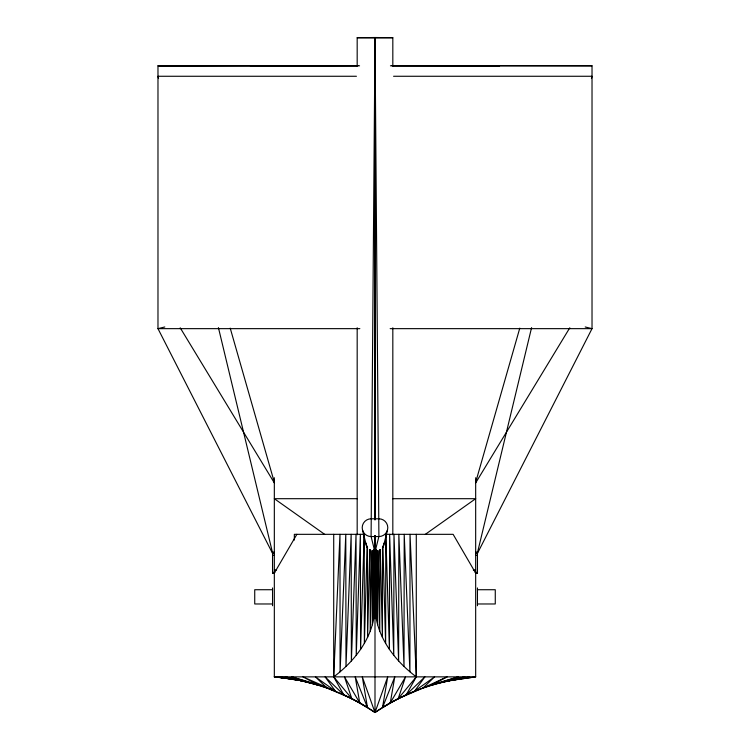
<?xml version="1.0" encoding="UTF-8"?>
<svg xmlns="http://www.w3.org/2000/svg" width="750" height="750" viewBox="0 0 750 750"><rect width="100%" height="100%" fill="white"/><g stroke="black" fill="none" stroke-linecap="round" stroke-linejoin="round"><path stroke-width="1.12" d="M250.275 65.747L357.787 65.747M294.337 540.075L294.337 534.328L364.509 534.328M357.178 534.788L357.178 327.778M357.178 65.803L357.178 37.734L375 37.5L392.822 37.734L392.822 65.803M357.178 37.734L375 37.969L375 519.816L375 37.5M376.209 549.516L376.191 618.431C380.747 642.469 397.144 662.475 416.288 676.866L406.266 694.716L390.244 702.919L375 712.5C350.081 694.706 320.681 685.003 291.488 676.866L327.028 688.013L352.022 698.775M377.719 550.566L377.681 624.797L376.462 549.403M379.828 549.478L379.753 631.097L378.075 550.65M382.519 547.2L382.406 637.312L380.222 549.544M385.8 535.491L385.631 643.434L382.866 545.934M375 37.969L371.1 536.55L374.962 552.075L378.9 536.55L375 37.969L392.822 37.734M375.3 535.481L374.7 612.019C372.188 638.663 354.553 661.294 333.712 676.866L343.734 694.716L359.747 702.947L375 712.5C399.909 694.678 429.319 685.031 458.512 676.866L422.972 688.013L397.978 698.775M374.681 535.491L373.809 618.431L373.791 549.516M373.538 549.403L372.319 624.797L372.281 550.566M371.925 550.65L370.247 631.097L370.172 549.478M369.778 549.544L367.594 637.312L367.481 547.2M367.134 545.934L364.369 643.434L364.2 535.491M364.163 535.491L360.581 649.425L360.375 534.328L356.25 655.275L356.025 534.328L351.375 660.956L351.15 534.328L345.984 666.469L345.787 534.328L340.087 671.775L339.975 534.328L333.712 676.866L351.834 698.634L367.481 707.55L362.297 676.866L375 712.5L387.703 676.866L382.519 707.541L398.184 698.681L416.288 676.866L416.288 534.328M475.669 552.141L477.45 552.141L477.45 573.094L475.669 573.066L477.45 572.691M477.45 552.778L531.591 327.6M591.469 78.534L592.022 76.266L393.572 76.266M383.625 545.494L387.497 529.969M318.478 685.2L301.059 680.662L276.394 676.866L301.059 680.662L318.488 685.144L302.953 676.866L335.447 691.209L325.106 676.866L343.716 694.763M475.669 482.306L519.788 328.144M309.806 682.762L285.056 676.866L301.059 680.662L280.284 676.866L301.05 680.7M398.184 698.681L405.534 676.866L390.253 702.947L394.781 676.866L382.519 707.541M327.028 688.013L315.403 676.866L335.466 691.153M351.816 698.681L344.466 676.866L359.756 702.919L355.219 676.866L367.481 707.541M274.331 552.141L272.55 552.141L272.55 573.094L274.331 573.066L296.878 534.328M475.669 482.897L569.794 327.806M425.344 534.328L475.669 498.694L392.559 498.694M164.794 326.981L157.978 328.65L272.55 553.359L274.331 553.359M475.669 477.741L475.669 676.866L448.941 680.662L464.944 676.866L440.175 682.716L469.716 676.866L448.941 680.662L431.522 685.2L447.047 676.866L422.972 688.013L434.597 676.866L414.534 691.153L406.284 694.763L424.894 676.866L414.553 691.209M448.95 680.7L475.669 676.866L274.331 676.866L274.331 477.741M357.084 65.578L157.978 65.803L157.978 328.65L359.831 328.65M392.213 65.747L499.725 65.747M357.694 65.569L157.978 65.803L359.569 65.803M392.306 65.569L499.725 65.569M390.431 65.803L592.022 65.803L592.022 328.65L477.45 553.359L475.669 553.359M356.428 76.266L157.978 76.266L158.531 78.534M390.169 328.65L592.022 328.65L585.206 326.981M357.441 498.694L274.331 498.694L324.656 534.328M385.491 534.328L453.122 534.328L475.669 573.094M272.55 555.3L274.331 555.3M475.669 555.3L477.45 555.3M274.331 569.963L276.553 569.963M473.325 569.963L475.669 569.963M272.55 572.362L274.753 572.362M475.247 572.362L477.45 572.362M272.55 572.691L274.35 573.094M272.55 572.859L274.331 572.859M475.669 572.859L477.45 572.859M272.55 572.906L274.331 572.906M475.669 572.906L477.45 572.906M272.55 589.725L254.728 589.725L254.728 603.975L272.55 603.975M477.45 589.725L495.272 589.725L495.272 603.975L477.45 603.975M392.916 65.578L592.022 65.803M180.206 327.806L274.331 482.897M230.213 328.144L274.331 482.306M362.503 529.969L366.375 545.494M218.409 327.6L272.55 552.778M416.288 676.866L410.025 534.328L409.913 671.775L404.213 534.328L404.016 666.469L398.85 534.328L398.625 660.956L393.975 534.328L393.75 655.275L389.625 534.328L389.419 649.425L385.837 535.491M375.319 535.491L376.191 618.431L375 605.597L374.7 612.019L374.991 535.481L375.3 612.019L374.7 535.481M477.45 587.934L477.45 605.756M392.822 327.778L392.822 534.788M375 535.491L375 712.5M333.712 534.328L333.712 676.866M272.55 587.934L272.55 605.756M367.256 547.641A8.906 8.869 -14 0 1 366.075 543.197M383.925 543.197A8.906 8.869 14 0 1 382.744 547.641M374.991 539.869L374.972 550.969L375.009 539.869M375 572.447L375 573.094L375 572.447M292.209 679.003L274.331 676.866L292.209 679.003M378.872 518.794L371.128 518.794A8.906 8.869 -14 0 0 362.203 527.672A8.906 8.869 -14 0 0 371.1 536.55L378.9 536.55A8.906 8.869 14 0 0 387.797 527.672A8.906 8.869 14 0 0 378.872 518.794"/></g></svg>
